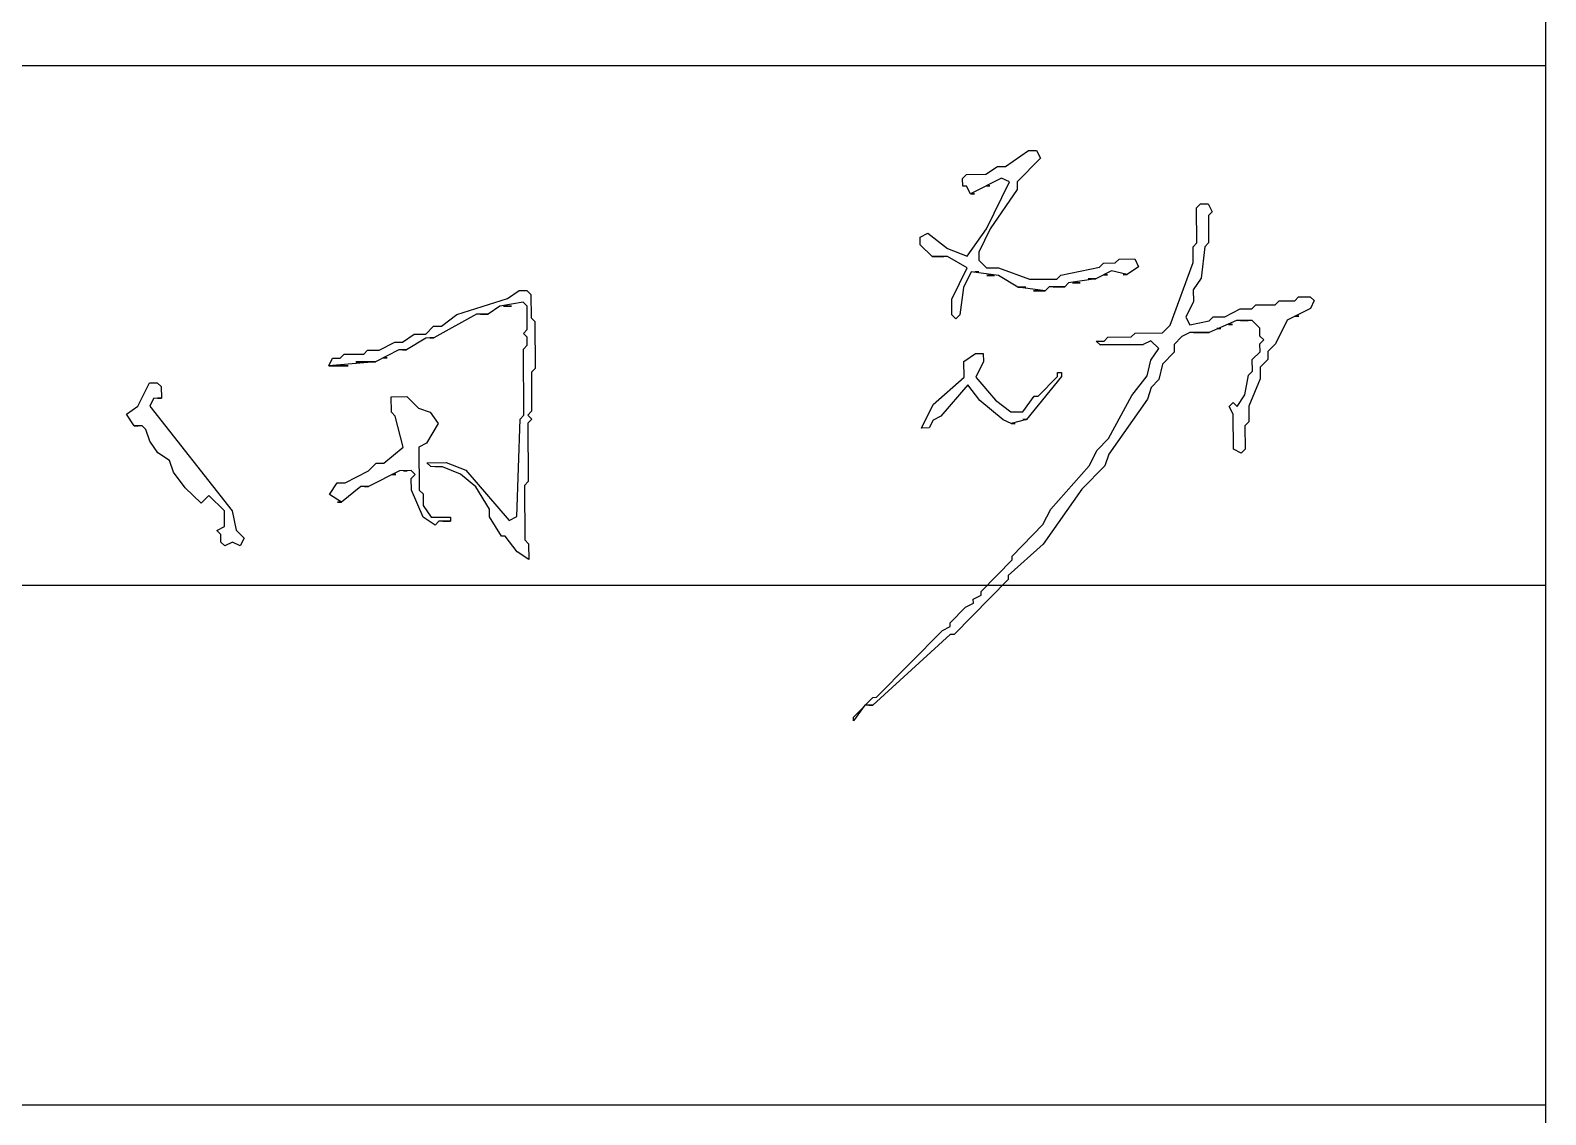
# Model space of a CAD drawing. Header units: millimetres. Extents: x 127 to 2034, y 513 to 812.
# Drawn here: x 1870.57 to 1893.91, y 532.73 to 549.43 of the extents above; entities that cross this region are included whole.
import ezdxf

# ---------------------------------------------------------------- set-up
doc = ezdxf.new("R2010")
doc.units = ezdxf.units.MM

msp = doc.modelspace()

# ---------------------------------------------------------------- linework, layer by layer
at = {"color": 144}
for p, q in [((1798.615, 548.883), (1893.905, 548.883)), ((1798.615, 540.883), (1893.905, 540.883)), ((1798.615, 532.883), (1893.905, 532.883))]:
    msp.add_line(p, q, dxfattribs=at)
msp.add_lwpolyline([(1893.905, 524.883), (1893.905, 564.883)], dxfattribs=at)
at = {"linetype": 'Continuous'}
for points in [[(1885.945, 547.573), (1886.065, 547.574), (1886.126, 547.455), (1885.769, 547.092), (1885.769, 546.972), (1885.354, 546.369), (1885.176, 546.008), (1885.177, 545.888), (1885.298, 545.769), (1885.478, 545.77), (1885.959, 545.593), (1886.379, 545.596), (1886.439, 545.657), (1887.038, 545.781), (1887.097, 545.841), (1887.277, 545.843), (1887.337, 545.903), (1887.577, 545.905), (1887.638, 545.785), (1887.459, 545.664), (1887.218, 545.722), (1886.979, 545.6), (1886.559, 545.538), (1886.5, 545.477), (1886.26, 545.475), (1886.2, 545.415), (1885.78, 545.472), (1885.479, 545.65), (1885.058, 545.707), (1884.94, 545.466), (1884.883, 545.046), (1884.823, 544.985), (1884.763, 545.045), (1884.761, 545.285), (1884.998, 545.767), (1884.697, 545.945), (1884.457, 545.943), (1884.275, 546.122), (1884.275, 546.242), (1884.394, 546.302), (1884.696, 546.065), (1884.997, 545.947), (1885.294, 546.369), (1885.649, 547.091), (1885.528, 547.15), (1885.05, 546.907), (1884.989, 547.027), (1884.929, 547.026), (1884.928, 547.146), (1884.988, 547.207), (1885.288, 547.209), (1885.467, 547.33), (1885.587, 547.331), (1885.945, 547.573)], [(1885.05, 546.907), (1885.11, 546.907), (1885.05, 546.907)], [(1885.289, 547.029), (1885.349, 547.029), (1885.289, 547.029)], [(1888.591, 546.752), (1888.711, 546.753), (1888.772, 546.633), (1888.712, 546.573), (1888.715, 546.153), (1888.656, 546.092), (1888.599, 545.612), (1888.48, 545.431), (1888.482, 545.251), (1888.363, 545.01), (1888.424, 544.891), (1888.724, 544.953), (1888.783, 545.013), (1888.963, 545.014), (1889.202, 545.136), (1889.382, 545.137), (1889.442, 545.198), (1889.742, 545.2), (1889.802, 545.26), (1890.042, 545.262), (1890.101, 545.322), (1890.281, 545.324), (1890.342, 545.264), (1890.282, 545.144), (1889.924, 544.961), (1889.746, 544.6), (1889.627, 544.479), (1889.628, 544.359), (1889.509, 544.238), (1889.51, 544.058), (1889.333, 543.637), (1889.335, 543.397), (1889.275, 543.336), (1889.277, 542.976), (1889.218, 542.916), (1889.097, 542.975), (1889.094, 543.515), (1889.033, 543.635), (1889.092, 543.695), (1889.153, 543.636), (1889.272, 543.816), (1889.329, 544.117), (1889.389, 544.177), (1889.388, 544.357), (1889.507, 544.478), (1889.506, 544.598), (1889.566, 544.659), (1889.505, 544.718), (1889.504, 544.838), (1889.384, 544.957), (1889.144, 544.956), (1888.725, 544.773), (1888.425, 544.771), (1888.305, 544.71), (1888.186, 544.589), (1888.187, 544.469), (1888.008, 544.288), (1887.95, 544.047), (1887.831, 543.926), (1887.772, 543.746), (1887.178, 542.902), (1887.119, 542.721), (1886.762, 542.359), (1886.168, 541.515), (1885.631, 541.031), (1885.631, 540.971), (1884.797, 540.125), (1884.737, 540.125), (1883.545, 539.036), (1883.425, 539.036), (1883.246, 538.794), (1883.246, 538.854), (1883.544, 539.156), (1883.604, 539.157), (1884.617, 540.184), (1884.736, 540.245), (1884.736, 540.305), (1884.974, 540.546), (1885.094, 540.607), (1885.093, 540.667), (1885.213, 540.728), (1885.213, 540.788), (1885.689, 541.271), (1885.689, 541.331), (1886.165, 541.815), (1886.284, 542.056), (1886.879, 542.72), (1886.998, 542.961), (1887.176, 543.142), (1887.532, 543.804), (1887.77, 544.106), (1887.828, 544.346), (1887.947, 544.527), (1887.826, 544.646), (1887.706, 544.586), (1887.046, 544.581), (1886.986, 544.641), (1887.106, 544.641), (1887.165, 544.702), (1887.525, 544.704), (1887.585, 544.765), (1888.005, 544.768), (1888.124, 544.888), (1888.477, 545.851), (1888.476, 546.091), (1888.535, 546.151), (1888.531, 546.691), (1888.591, 546.752)], [(1884.457, 545.943), (1884.637, 545.944), (1884.457, 545.943)], [(1885.118, 545.708), (1885.178, 545.708), (1885.118, 545.708)], [(1885.299, 545.649), (1885.419, 545.65), (1885.299, 545.649)], [(1885.78, 545.472), (1885.9, 545.473), (1885.78, 545.472)], [(1886.32, 545.476), (1886.5, 545.477), (1886.32, 545.476)], [(1886.619, 545.538), (1886.739, 545.539), (1886.619, 545.538)], [(1886.859, 545.6), (1886.979, 545.6), (1886.859, 545.6)], [(1887.099, 545.661), (1887.159, 545.662), (1887.099, 545.661)], [(1887.399, 545.663), (1887.459, 545.664), (1887.399, 545.663)], [(1878.1, 545.419), (1878.22, 545.419), (1878.281, 545.36), (1878.283, 545), (1878.343, 544.94), (1878.348, 544.22), (1878.289, 544.16), (1878.293, 543.56), (1878.234, 543.499), (1878.294, 543.44), (1878.234, 543.379), (1878.241, 542.479), (1878.181, 542.419), (1878.187, 541.579), (1878.247, 541.519), (1878.249, 541.279), (1878.068, 541.398), (1877.887, 541.637), (1877.827, 541.636), (1877.644, 541.935), (1877.644, 542.055), (1877.436, 542.397), (1877.197, 542.594), (1876.918, 542.704), (1876.805, 542.707), (1876.739, 542.709), (1876.679, 542.769), (1876.979, 542.771), (1877.279, 542.653), (1877.945, 541.877), (1878.064, 541.938), (1878.114, 543.439), (1878.174, 543.499), (1878.166, 544.519), (1878.226, 544.579), (1878.225, 544.699), (1878.165, 544.759), (1878.224, 544.819), (1878.222, 545.179), (1878.161, 545.239), (1877.802, 545.176), (1877.623, 545.055), (1877.443, 545.054), (1876.785, 544.689), (1876.665, 544.688), (1876.366, 544.506), (1876.246, 544.506), (1875.888, 544.323), (1875.168, 544.258), (1875.227, 544.378), (1875.347, 544.379), (1875.407, 544.44), (1875.707, 544.442), (1875.766, 544.502), (1875.946, 544.503), (1876.186, 544.625), (1876.306, 544.626), (1876.485, 544.747), (1876.665, 544.748), (1876.784, 544.869), (1876.904, 544.87), (1877.143, 545.052), (1877.921, 545.297), (1878.1, 545.419)], [(1886.02, 545.414), (1886.2, 545.415), (1886.02, 545.414)], [(1877.503, 545.054), (1877.623, 545.055), (1877.503, 545.054)], [(1877.862, 545.177), (1877.982, 545.178), (1877.862, 545.177)], [(1890.043, 545.022), (1890.103, 545.022), (1890.043, 545.022)], [(1888.844, 544.833), (1888.904, 544.834), (1888.844, 544.833)], [(1889.024, 544.895), (1889.084, 544.895), (1889.024, 544.895)], [(1889.204, 544.956), (1889.324, 544.957), (1889.204, 544.956)], [(1876.725, 544.689), (1876.785, 544.689), (1876.725, 544.689)], [(1887.046, 544.581), (1887.706, 544.586), (1887.046, 544.581)], [(1888.485, 544.771), (1888.725, 544.773), (1888.485, 544.771)], [(1875.588, 544.321), (1875.888, 544.323), (1875.588, 544.321)], [(1876.007, 544.384), (1876.067, 544.384), (1876.007, 544.384)], [(1876.306, 544.506), (1876.366, 544.506), (1876.306, 544.506)], [(1885.127, 544.448), (1885.247, 544.448), (1885.248, 544.328), (1885.13, 544.088), (1885.432, 543.73), (1885.673, 543.551), (1885.853, 543.553), (1886.032, 543.794), (1886.092, 543.794), (1886.39, 544.096), (1886.389, 544.156), (1886.449, 544.157), (1886.45, 544.097), (1885.914, 543.433), (1885.675, 543.371), (1885.554, 543.43), (1885.192, 543.728), (1885.01, 543.967), (1884.594, 543.484), (1884.474, 543.423), (1884.415, 543.303), (1884.295, 543.302), (1884.473, 543.663), (1884.95, 544.086), (1884.948, 544.326), (1885.127, 544.448)], [(1875.168, 544.258), (1875.468, 544.26), (1875.168, 544.258)], [(1872.78, 542.621), (1872.718, 542.801), (1872.537, 542.92), (1872.416, 543.099), (1872.355, 543.278), (1872.295, 543.338), (1872.175, 543.337), (1872.053, 543.516), (1872.232, 543.637), (1872.41, 543.999)], [(1872.41, 543.999), (1872.53, 544), (1872.59, 543.94), (1872.592, 543.76), (1872.472, 543.759), (1872.412, 543.639), (1873.684, 542.028), (1873.746, 541.728), (1873.867, 541.609), (1873.807, 541.488), (1873.687, 541.548), (1873.567, 541.487), (1873.507, 541.546), (1873.506, 541.666), (1873.446, 541.726), (1873.565, 541.787), (1873.564, 542.027), (1873.322, 542.265), (1873.203, 542.144), (1872.961, 542.383), (1872.78, 542.621)], [(1872.532, 543.76), (1872.592, 543.76), (1872.532, 543.76)], [(1876.131, 543.785), (1876.371, 543.786), (1876.553, 543.608), (1876.733, 543.549), (1876.854, 543.37), (1876.676, 543.069), (1876.557, 543.008), (1876.562, 542.348), (1876.622, 542.288), (1876.623, 542.108), (1876.744, 541.929), (1877.044, 541.931), (1877.045, 541.871), (1876.865, 541.87), (1876.805, 541.809), (1876.624, 541.928), (1876.442, 542.347), (1876.44, 542.527), (1876.5, 542.587), (1876.439, 542.647), (1876.259, 542.646), (1875.781, 542.402), (1875.661, 542.401), (1875.363, 542.159), (1875.182, 542.278), (1875.301, 542.459), (1875.421, 542.46), (1875.779, 542.642), (1875.899, 542.763), (1876.019, 542.764), (1876.317, 543.006), (1876.194, 543.485), (1876.133, 543.545), (1876.131, 543.785)], [(1885.854, 543.433), (1885.914, 543.433), (1885.854, 543.433)], [(1872.175, 543.337), (1872.235, 543.338), (1872.175, 543.337)], [(1885.675, 543.371), (1885.735, 543.372), (1885.675, 543.371)], [(1876.14, 542.585), (1876.2, 542.585), (1876.14, 542.585)], [(1876.319, 542.646), (1876.379, 542.646), (1876.319, 542.646)], [(1875.721, 542.402), (1875.781, 542.402), (1875.721, 542.402)], [(1875.303, 542.159), (1875.363, 542.159), (1875.303, 542.159)], [(1876.925, 541.87), (1877.045, 541.871), (1876.925, 541.87)], [(1883.485, 539.036), (1883.545, 539.036), (1883.485, 539.036)]]:
    msp.add_lwpolyline(points, dxfattribs=at)

doc.saveas('drawing.dxf')
